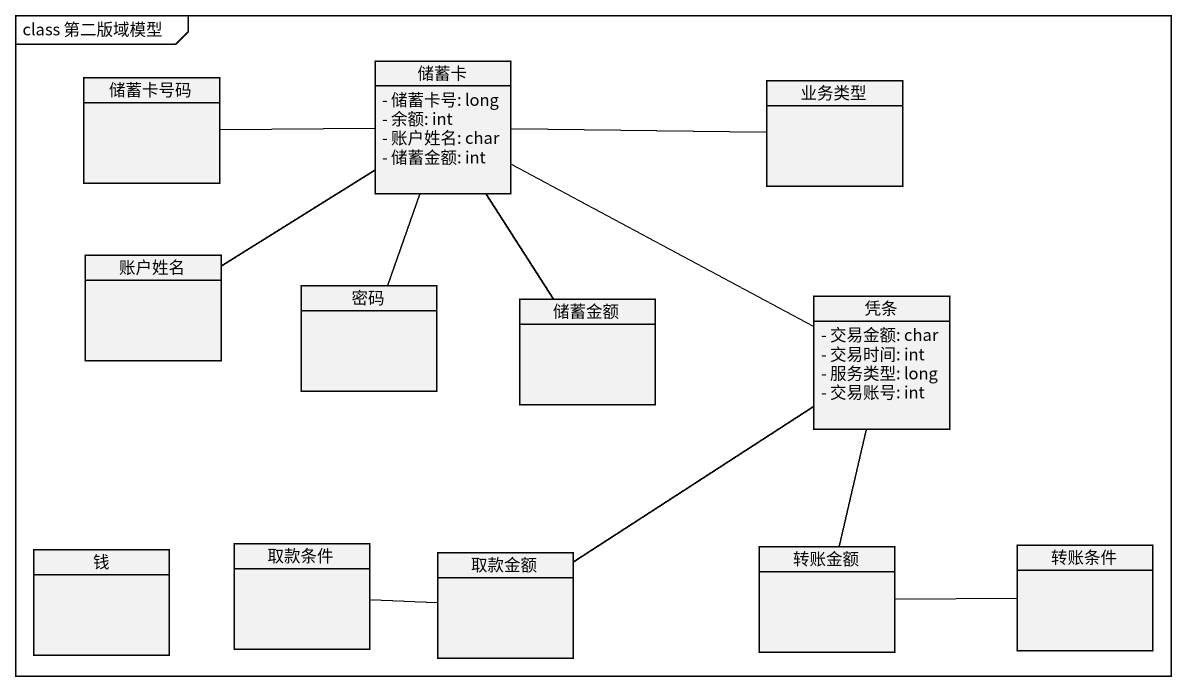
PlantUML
@startuml
mainframe class 第二版域模型
hide circle
hide empty members
skinparam classAttributeIconSize 0
class 储蓄卡 {
  - 储蓄卡号: long
  - 余额: int
  - 账户姓名: char
  - 储蓄金额: int
}
class 储蓄卡号码
class 业务类型
class 账户姓名
class 密码
class 储蓄金额
class 凭条 {
  - 交易金额: char
  - 交易时间: int
  - 服务类型: long
  - 交易账号: int
}
class 钱
class 取款条件
class 取款金额
class 转账金额
class 转账条件
储蓄卡 -left- 储蓄卡号码
储蓄卡 -right- 业务类型
储蓄卡 -- 账户姓名
储蓄卡 -- 密码
储蓄卡 -- 储蓄金额
储蓄卡 -right- 凭条
凭条 -- 取款金额
凭条 -- 转账金额
取款金额 -left- 取款条件
转账金额 -right- 转账条件
@enduml
